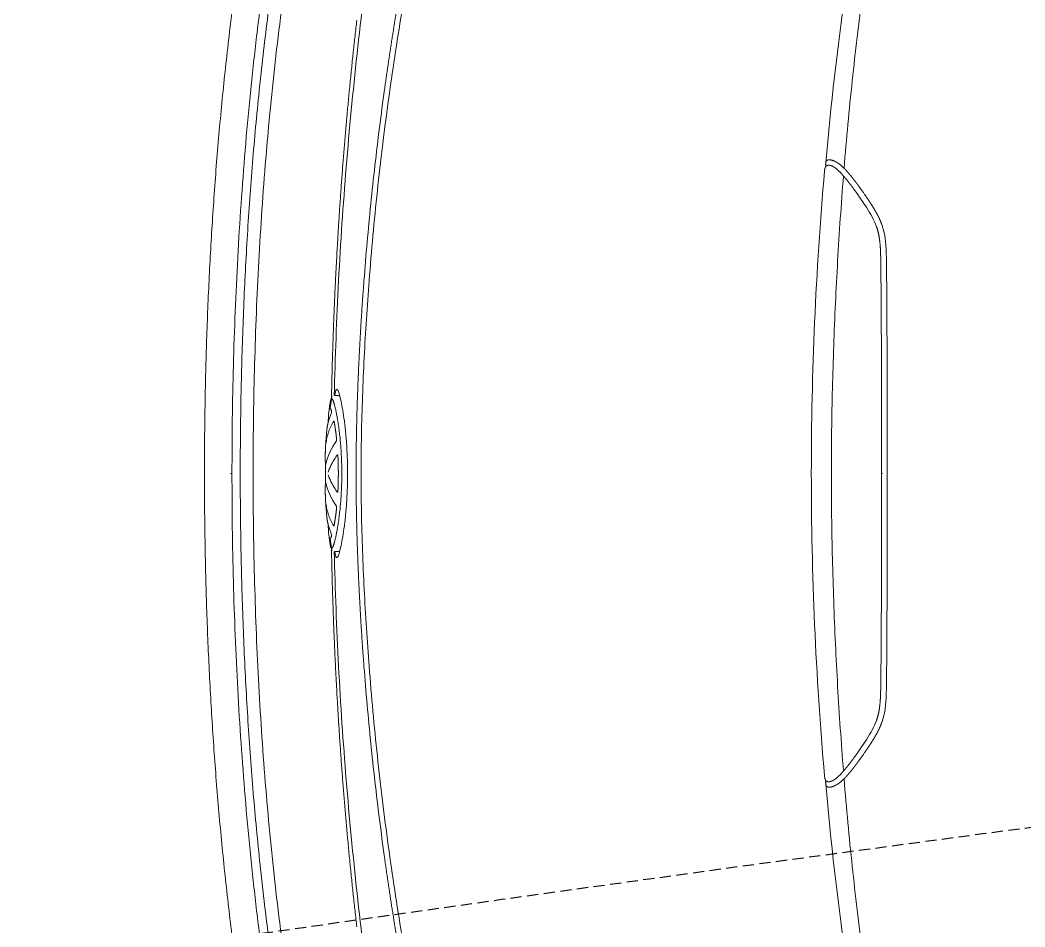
# Model space of a CAD drawing. Extents: x -1439 to 34962, y -872 to 8330.
# Drawn here: x 18621.6 to 18689.1, y 1552 to 1613 of the extents above; entities that cross this region are included whole.
import ezdxf

# ---------------------------------------------------------------- set-up
doc = ezdxf.new("R2010")
doc.units = 0
doc.linetypes.add('HIDDEN', pattern=[0.375, 0.25, -0.125])
doc.layers.get('0').update_dxf_attribs({"color": 9, "lineweight": 9})
doc.layers.add('04', color=9, linetype='Continuous', lineweight=9)
doc.layers.add('E-KABLO', color=7, linetype='Continuous', lineweight=30)

# ---------------------------------------------------------------- blocks, each defined once
blk = doc.blocks.new('p-araba-polo')
at = {"extrusion": (0, 0, -1)}
for p, q in [((3.79074, 0.25761), (3.79091, 0.25763)), ((3.80464, 0.1298), (3.80467, 0.1298)), ((3.80465, 0.12959), (3.80465, 0.12959)), ((3.825, 0.05418), (3.825, 0.05418)), ((3.82749, 0.05241), (3.82504, 0.0525)), ((3.83399, 0.01603), (3.83399, 0.01568)), ((3.83407, 0.01405), (3.8341, 0.01382)), ((3.83369, 0.00628), (3.83371, 0.0061)), ((3.89702, 0), (3.89778, 0)), ((3.45959, 0), (3.45965, 0))]:
    blk.add_line(p, q, dxfattribs=at)
for p, q in [((3.45959, 0), (3.45965, 0)), ((3.89702, 0), (3.89778, 0)), ((3.83369, -0.00628), (3.83371, -0.0061)), ((3.83399, -0.01603), (3.83399, -0.01568)), ((3.83407, -0.01405), (3.8341, -0.01382)), ((3.82749, -0.05241), (3.82504, -0.0525)), ((3.825, -0.05418), (3.825, -0.05418)), ((3.80464, -0.1298), (3.80467, -0.1298)), ((3.80465, -0.12959), (3.80465, -0.12959)), ((3.79074, -0.25761), (3.79091, -0.25762))]:
    blk.add_line(p, q)
for points, degree, knots in [([(3.89681, 0), (3.89677, 0.01209), (3.89668, 0.03627), (3.89592, 0.07253), (3.89472, 0.10879), (3.893, 0.14502), (3.89078, 0.18122), (3.88803, 0.21739), (3.88473, 0.25351), (3.88084, 0.28957), (3.87635, 0.32556), (3.87122, 0.36147), (3.86539, 0.39727), (3.85883, 0.43295), (3.85148, 0.46847), (3.84326, 0.5038), (3.83413, 0.5389), (3.82397, 0.57372), (3.8128, 0.60824), (3.80432, 0.63089), (3.80008, 0.64221)], 3, [0, 0, 0, 0, 0.055558, 0.111113, 0.166668, 0.222224, 0.277781, 0.333337, 0.388894, 0.44445, 0.500005, 0.55556, 0.611116, 0.666671, 0.722227, 0.777783, 0.833339, 0.888892, 0.944445, 1, 1, 1, 1]), ([(3.81742, 0.64441), (3.8199, 0.63799), (3.82486, 0.62513), (3.83179, 0.60561), (3.83837, 0.5859), (3.84459, 0.566), (3.85047, 0.54593), (3.85602, 0.52571), (3.86125, 0.50535), (3.86618, 0.48486), (3.87081, 0.46426), (3.87516, 0.44355), (3.87923, 0.42276), (3.88305, 0.40188), (3.88661, 0.38093), (3.88992, 0.35993), (3.893, 0.33887), (3.89585, 0.31777), (3.89848, 0.29664), (3.9009, 0.27548), (3.90311, 0.2543), (3.90512, 0.2331), (3.90693, 0.21189), (3.90856, 0.19068), (3.91, 0.16947), (3.91126, 0.14826), (3.91235, 0.12705), (3.91326, 0.10585), (3.914, 0.08466), (3.91457, 0.06349), (3.91498, 0.04232), (3.91523, 0.02116), (3.91526, 0.00705), (3.91528, 0)], 3, [0, 0, 0, 0, 0.031503, 0.063111, 0.094824, 0.126637, 0.158547, 0.190546, 0.222628, 0.254786, 0.287011, 0.319297, 0.351636, 0.384021, 0.416445, 0.448899, 0.481372, 0.513858, 0.546357, 0.578861, 0.611362, 0.643854, 0.676332, 0.708795, 0.741239, 0.773662, 0.806063, 0.838441, 0.870794, 0.903125, 0.935433, 0.967723, 1, 1, 1, 1]), ([(3.72994, 0.54604), (3.73264, 0.53633), (3.73805, 0.51692), (3.74565, 0.48765), (3.75287, 0.45828), (3.75968, 0.42881), (3.76609, 0.39923), (3.77208, 0.36956), (3.77765, 0.33981), (3.78281, 0.30999), (3.78754, 0.28008), (3.79185, 0.25011), (3.79573, 0.22007), (3.79916, 0.18997), (3.80219, 0.15981), (3.80383, 0.13967), (3.80465, 0.12959)], 3, [0, 0, 0, 0, 0.071461, 0.142913, 0.214376, 0.285822, 0.357282, 0.428734, 0.500167, 0.571583, 0.64299, 0.714393, 0.785796, 0.857198, 0.928599, 1, 1, 1, 1]), ([(3.77711, 0.5097), (3.78244, 0.4843), (3.7966, 0.40882), (3.81414, 0.28235), (3.82249, 0.1806), (3.82515, 0.12975)], 3, [0, 0, 0, 0, 0.20268, 0.601651, 1, 1, 1, 1]), ([(3.48556, 0.2052), (3.48473, 0.21503), (3.48306, 0.23466), (3.47914, 0.27381), (3.47334, 0.32271), (3.46687, 0.36659), (3.46194, 0.39586), (3.45932, 0.41061), (3.45657, 0.4254), (3.4546, 0.43525), (3.45361, 0.44019)], 3, [0, 0, 0, 0, 0.12452, 0.248713, 0.496885, 0.746467, 0.809383, 0.872586, 0.936113, 1, 1, 1, 1]), ([(3.88258, 0), (3.88254, 0.01154), (3.88246, 0.03461), (3.88176, 0.06921), (3.88065, 0.10381), (3.87907, 0.13838), (3.87703, 0.17293), (3.8745, 0.20745), (3.87145, 0.24192), (3.86787, 0.27635), (3.86371, 0.31071), (3.85904, 0.34413), (3.85392, 0.37661), (3.85005, 0.3976), (3.84812, 0.40809)], 3, [0, 0, 0, 0, 0.084393, 0.168775, 0.253159, 0.337558, 0.421942, 0.506321, 0.590718, 0.675107, 0.759486, 0.843869, 0.92194, 1, 1, 1, 1]), ([(3.85654, 0.40987), (3.85802, 0.40194), (3.86099, 0.38606), (3.86495, 0.36215), (3.8686, 0.3382), (3.87191, 0.3142), (3.87492, 0.29015), (3.87764, 0.26607), (3.88009, 0.24197), (3.88227, 0.21783), (3.8842, 0.19368), (3.88589, 0.16951), (3.88733, 0.14532), (3.88854, 0.12112), (3.88953, 0.09691), (3.89029, 0.07269), (3.89083, 0.04846), (3.89117, 0.02423), (3.89121, 0.00808), (3.89123, 0)], 3, [0, 0, 0, 0, 0.058823, 0.117646, 0.17647, 0.235293, 0.294117, 0.35294, 0.411764, 0.470587, 0.529411, 0.588234, 0.647058, 0.705882, 0.764705, 0.823529, 0.882353, 0.941176, 1, 1, 1, 1]), ([(3.79427, 0.25822), (3.79543, 0.24968), (3.79774, 0.23261), (3.80081, 0.20694), (3.80358, 0.18124), (3.80605, 0.15549), (3.80742, 0.1383), (3.80811, 0.1297)], 3, [0, 0, 0, 0, 0.200035, 0.400025, 0.600021, 0.8, 1, 1, 1, 1]), ([(3.49759, 0.20983), (3.49766, 0.20967), (3.49779, 0.20936), (3.49791, 0.20861), (3.4979, 0.20795), (3.49786, 0.20748)], 3, [0, 0, 0, 0, 0.249881, 0.499707, 1, 1, 1, 1]), ([(3.48804, 0.20746), (3.48762, 0.20711), (3.48676, 0.20639), (3.48596, 0.2056), (3.48556, 0.2052)], 3, [0, 0, 0, 0, 0.499798, 1, 1, 1, 1]), ([(3.49224, 0.20591), (3.49179, 0.2056), (3.49091, 0.20499), (3.48964, 0.20389), (3.48842, 0.20271), (3.48764, 0.20187), (3.48725, 0.20146)], 3, [0, 0, 0, 0, 0.251991, 0.502315, 0.75048, 1, 1, 1, 1]), ([(3.48725, 0.20146), (3.48683, 0.201), (3.4864, 0.20053), (3.48598, 0.20005), (3.48598, 0.20004)], 3, [0, 0, 0, 0, 0.98477, 1, 1, 1, 1]), ([(3.49406, 0), (3.49403, 0.00953), (3.49396, 0.02861), (3.49341, 0.05721), (3.49256, 0.08581), (3.49139, 0.1144), (3.48991, 0.14297), (3.48815, 0.17152), (3.4867, 0.19053), (3.48598, 0.20004)], 3, [0, 0, 0, 0, 0.142857, 0.285713, 0.428571, 0.57143, 0.714285, 0.857141, 1, 1, 1, 1]), ([(3.48598, 0.20004), (3.48598, 0.20003), (3.48598, 0.20002), (3.48598, 0.19998), (3.48598, 0.20001), (3.48598, 0.20003), (3.48598, 0.20004), (3.48598, 0.20004), (3.48598, 0.20004), (3.48598, 0.20004)], 3, [0, 0, 0, 0, 0.339646, 0.501479, 0.627426, 1, 1, 1, 1, 1, 1, 1]), ([(3.47115, 0.18677), (3.47153, 0.18733), (3.4723, 0.18844), (3.47386, 0.19066), (3.47505, 0.1923), (3.47584, 0.1934)], 3, [0, 0, 0, 0, 0.250034, 0.500022, 1, 1, 1, 1]), ([(3.47866, 0.19072), (3.47791, 0.18967), (3.4764, 0.18758), (3.47494, 0.18546), (3.47421, 0.1844)], 3, [0, 0, 0, 0, 0.499955, 1, 1, 1, 1]), ([(3.47421, 0.1844), (3.47289, 0.18244), (3.47025, 0.17855), (3.46653, 0.17254), (3.46472, 0.1682), (3.46382, 0.16604)], 3, [0, 0, 0, 0, 0.334985, 0.668743, 1, 1, 1, 1]), ([(3.45704, 0.13897), (3.45705, 0.14025), (3.45709, 0.14296), (3.45716, 0.14754), (3.45735, 0.15241), (3.45782, 0.15742), (3.4585, 0.16133), (3.45927, 0.16444), (3.45977, 0.16598), (3.46001, 0.16675)], 3, [0, 0, 0, 0, 0.137192, 0.28895, 0.489273, 0.658174, 0.826629, 0.913291, 1, 1, 1, 1]), ([(3.46085, 0.13888), (3.46074, 0.1273), (3.46054, 0.10415), (3.46045, 0.06942), (3.46038, 0.0347), (3.46038, 0.01156), (3.46038, 0)], 3, [0, 0, 0, 0, 0.250071, 0.500208, 0.75029, 1, 1, 1, 1]), ([(3.80465, 0.12959), (3.80528, 0.12098), (3.80655, 0.10374), (3.80802, 0.07785), (3.80914, 0.05193), (3.8099, 0.02598), (3.81, 0.00866), (3.81005, 0)], 3, [0, 0, 0, 0, 0.200002, 0.400004, 0.600006, 0.800004, 1, 1, 1, 1]), ([(3.81912, 0), (3.81913, 0.00159), (3.81914, 0.00477), (3.81926, 0.00951), (3.81945, 0.01418), (3.81971, 0.01874), (3.82003, 0.02317), (3.82041, 0.02742), (3.82083, 0.03148), (3.82147, 0.03676), (3.82237, 0.0428), (3.8235, 0.04876), (3.82459, 0.05312), (3.82559, 0.05592), (3.82613, 0.05627), (3.8264, 0.05645)], 3, [0, 0, 0, 0, 0.053459, 0.106949, 0.160444, 0.213932, 0.267411, 0.320881, 0.374346, 0.427801, 0.542282, 0.656752, 0.771187, 0.885587, 1, 1, 1, 1]), ([(3.8264, 0.05645), (3.82652, 0.05641), (3.82676, 0.05634), (3.82706, 0.05571), (3.82733, 0.05471), (3.82752, 0.05354), (3.82763, 0.0527), (3.82766, 0.0524)], 3, [0, 0, 0, 0, 0.222511, 0.444984, 0.66744, 0.889893, 1, 1, 1, 1]), ([(3.82865, 0.04841), (3.82865, 0.04841), (3.82865, 0.04841), (3.82865, 0.04841), (3.82865, 0.04841), (3.82865, 0.04841), (3.82865, 0.04841), (3.82865, 0.04841), (3.82865, 0.04841), (3.82865, 0.04841), (3.82865, 0.04841), (3.82865, 0.04841), (3.82865, 0.04841)], 6, [0, 0, 0, 0, 0, 0, 0, 1, 1, 1, 1, 1, 1, 1, 1, 1, 1, 1, 1, 1]), ([(3.82865, 0.04841), (3.82865, 0.04841), (3.82865, 0.04841), (3.82865, 0.04841), (3.82865, 0.04841), (3.82865, 0.04841), (3.82865, 0.04841), (3.82865, 0.04841), (3.82865, 0.04841), (3.82865, 0.04841), (3.82865, 0.04841), (3.82865, 0.04841), (3.82865, 0.04841)], 6, [0, 0, 0, 0, 0, 0, 0, 1, 1, 1, 1, 1, 1, 1, 1, 1, 1, 1, 1, 1]), ([(3.82865, 0.04841), (3.82865, 0.04841), (3.82865, 0.04841), (3.82865, 0.04841), (3.82865, 0.04841), (3.82865, 0.04841), (3.82865, 0.04841), (3.82865, 0.04841), (3.82865, 0.04841), (3.82865, 0.04841), (3.82865, 0.04841), (3.82865, 0.04841), (3.82865, 0.04841)], 6, [0, 0, 0, 0, 0, 0, 0, 1, 1, 1, 1, 1, 1, 1, 1, 1, 1, 1, 1, 1]), ([(3.82865, 0.04841), (3.82865, 0.04841), (3.82865, 0.04841), (3.82865, 0.04841), (3.82865, 0.04841), (3.82865, 0.04841), (3.82865, 0.04841), (3.82865, 0.04841), (3.82865, 0.04841), (3.82865, 0.04841), (3.82865, 0.04841), (3.82865, 0.04841), (3.82865, 0.04841)], 6, [0, 0, 0, 0, 0, 0, 0, 1, 1, 1, 1, 1, 1, 1, 1, 1, 1, 1, 1, 1]), ([(3.83076, 0.04783), (3.83073, 0.04804), (3.83064, 0.04868), (3.83046, 0.04953), (3.83019, 0.05019), (3.82998, 0.05027), (3.82987, 0.05031)], 3, [0, 0, 0, 0, 0.124986, 0.416626, 0.708282, 1, 1, 1, 1]), ([(3.82987, 0.05031), (3.82998, 0.05027), (3.83021, 0.05017), (3.83049, 0.04943), (3.83065, 0.04861), (3.83072, 0.04809), (3.83073, 0.04805)], 3, [0, 0, 0, 0, 0.324984, 0.649899, 0.974799, 1, 1, 1, 1]), ([(3.83068, 0.04838), (3.83068, 0.04838), (3.83068, 0.04838), (3.83068, 0.04838), (3.83068, 0.04838), (3.83068, 0.04838), (3.83068, 0.04838)], 3, [0, 0, 0, 0, 1, 1, 1, 1, 1, 1, 1]), ([(3.83068, 0.04838), (3.83068, 0.04838), (3.83068, 0.04838), (3.83068, 0.04838), (3.83068, 0.04838), (3.83068, 0.04838), (3.83068, 0.04838)], 3, [0, 0, 0, 0, 1, 1, 1, 1, 1, 1, 1]), ([(3.82993, 0.04216), (3.83004, 0.04245), (3.83027, 0.04303), (3.83059, 0.04352), (3.83078, 0.04358), (3.83087, 0.04362)], 3, [0, 0, 0, 0, 0.333368, 0.666619, 1, 1, 1, 1]), ([(3.83214, 0.03443), (3.83212, 0.03499), (3.83208, 0.03639), (3.83198, 0.03838), (3.83184, 0.04026), (3.83166, 0.04175), (3.83144, 0.04282), (3.83118, 0.04349), (3.83097, 0.04358), (3.83087, 0.04362)], 3, [0, 0, 0, 0, 0.095639, 0.246362, 0.397085, 0.547809, 0.698525, 0.849236, 1, 1, 1, 1]), ([(3.82822, 0.03517), (3.82807, 0.03433), (3.82776, 0.03264), (3.82732, 0.02975), (3.82689, 0.02662), (3.82663, 0.02434), (3.8265, 0.0232)], 3, [0, 0, 0, 0, 0.250018, 0.499981, 0.749953, 1, 1, 1, 1]), ([(3.8265, 0.0232), (3.82663, 0.02434), (3.82689, 0.02662), (3.82732, 0.02975), (3.82776, 0.03264), (3.82807, 0.03433), (3.82822, 0.03517)], 3, [0, 0, 0, 0, 0.250047, 0.500019, 0.749982, 1, 1, 1, 1]), ([(3.82843, 0.03528), (3.82838, 0.03533), (3.8283, 0.03542), (3.82825, 0.03525), (3.82822, 0.03517)], 3, [0, 0, 0, 0, 0.499975, 1, 1, 1, 1]), ([(3.82822, 0.03517), (3.82825, 0.03525), (3.8283, 0.03542), (3.82838, 0.03533), (3.82843, 0.03528)], 3, [0, 0, 0, 0, 0.500025, 1, 1, 1, 1]), ([(3.83296, 0.02424), (3.83263, 0.02547), (3.83196, 0.02794), (3.83045, 0.03162), (3.8291, 0.03406), (3.82843, 0.03528)], 3, [0, 0, 0, 0, 0.333484, 0.666792, 1, 1, 1, 1]), ([(3.82843, 0.03528), (3.8291, 0.03406), (3.83045, 0.03162), (3.83196, 0.02794), (3.83263, 0.02547), (3.83296, 0.02424)], 3, [0, 0, 0, 0, 0.333208, 0.666516, 1, 1, 1, 1]), ([(3.83192, 0.03522), (3.83168, 0.03607), (3.83118, 0.03776), (3.83049, 0.03945), (3.83015, 0.04029)], 3, [0, 0, 0, 0, 0.500043, 1, 1, 1, 1]), ([(3.8265, 0.0232), (3.82649, 0.02302), (3.82647, 0.02267), (3.82656, 0.02206), (3.82666, 0.02185), (3.82672, 0.02174)], 3, [0, 0, 0, 0, 0.33283, 0.66493, 1, 1, 1, 1]), ([(3.82672, 0.02174), (3.82666, 0.02185), (3.82656, 0.02206), (3.82647, 0.02267), (3.82649, 0.02302), (3.8265, 0.0232)], 3, [0, 0, 0, 0, 0.33507, 0.66717, 1, 1, 1, 1]), ([(3.834, 0.01578), (3.83396, 0.01719), (3.83387, 0.02001), (3.83326, 0.02283), (3.83296, 0.02424)], 3, [0, 0, 0, 0, 0.5, 1, 1, 1, 1]), ([(3.83296, 0.02424), (3.83326, 0.02283), (3.83387, 0.02001), (3.83396, 0.01719), (3.834, 0.01578)], 3, [0, 0, 0, 0, 0.5, 1, 1, 1, 1]), ([(3.83409, 0.01396), (3.83418, 0.01259), (3.83434, 0.00999), (3.83406, 0.00738), (3.83393, 0.00614)], 3, [0, 0, 0, 0, 0.525068, 1, 1, 1, 1]), ([(3.834, 0.01578), (3.834, 0.01568), (3.834, 0.01547), (3.83403, 0.01488), (3.83406, 0.01428), (3.83408, 0.01407), (3.83409, 0.01396)], 3, [0, 0, 0, 0, 0.244155, 0.495076, 0.749761, 1, 1, 1, 1]), ([(3.826, 0.01258), (3.82595, 0.01263), (3.82583, 0.01272), (3.82567, 0.01244), (3.82564, 0.01209), (3.82562, 0.01191)], 3, [0, 0, 0, 0, 0.339087, 0.670021, 1, 1, 1, 1]), ([(3.82562, 0.01191), (3.82564, 0.01209), (3.82567, 0.01244), (3.82583, 0.01272), (3.82595, 0.01263), (3.826, 0.01258)], 3, [0, 0, 0, 0, 0.329979, 0.660913, 1, 1, 1, 1]), ([(3.83219, 0.0009), (3.83182, 0.00189), (3.83108, 0.00385), (3.82963, 0.00678), (3.82798, 0.00969), (3.82666, 0.01162), (3.826, 0.01258)], 3, [0, 0, 0, 0, 0.249999, 0.5, 0.75, 1, 1, 1, 1]), ([(3.826, 0.01258), (3.82666, 0.01162), (3.82798, 0.00969), (3.82963, 0.00678), (3.83108, 0.00385), (3.83182, 0.00189), (3.83219, 0.0009)], 3, [0, 0, 0, 0, 0.25, 0.5, 0.750001, 1, 1, 1, 1]), ([(3.83367, 0.00843), (3.83367, 0.00842), (3.83367, 0.00842), (3.83367, 0.00842), (3.83367, 0.00842), (3.83367, 0.00843), (3.83367, 0.00843)], 3, [0, 0, 0, 0, 1, 1, 1, 1.000001, 1.000001, 1.000001, 1.000001]), ([(3.46085, -0.13888), (3.46074, -0.1273), (3.46054, -0.10415), (3.46045, -0.06942), (3.46038, -0.0347), (3.46038, -0.01156), (3.46038, 0)], 3, [0, 0, 0, 0, 0.250071, 0.500208, 0.75029, 1, 1, 1, 1]), ([(3.49406, 0), (3.49403, -0.00953), (3.49396, -0.02861), (3.49341, -0.05721), (3.49256, -0.08581), (3.49139, -0.1144), (3.48991, -0.14297), (3.48815, -0.17152), (3.4867, -0.19053), (3.48598, -0.20004)], 3, [0, 0, 0, 0, 0.142857, 0.285713, 0.428571, 0.57143, 0.714285, 0.857141, 1, 1, 1, 1]), ([(3.89681, 0), (3.89677, -0.01209), (3.89668, -0.03627), (3.89592, -0.07253), (3.89472, -0.10878), (3.893, -0.14501), (3.89078, -0.18122), (3.88803, -0.21739), (3.88473, -0.25351), (3.88084, -0.28957), (3.87635, -0.32556), (3.87122, -0.36147), (3.86539, -0.39727), (3.85883, -0.43294), (3.85148, -0.46846), (3.84326, -0.5038), (3.83413, -0.5389), (3.82397, -0.57372), (3.8128, -0.60824), (3.80432, -0.63088), (3.80008, -0.64221)], 3, [0, 0, 0, 0, 0.055558, 0.111113, 0.166668, 0.222224, 0.277781, 0.333337, 0.388894, 0.44445, 0.500005, 0.55556, 0.611116, 0.666671, 0.722227, 0.777783, 0.833339, 0.888892, 0.944445, 1, 1, 1, 1]), ([(3.80465, -0.12959), (3.80528, -0.12098), (3.80655, -0.10374), (3.80802, -0.07785), (3.80914, -0.05193), (3.8099, -0.02598), (3.81, -0.00866), (3.81005, 0)], 3, [0, 0, 0, 0, 0.200002, 0.400004, 0.600006, 0.800004, 1, 1, 1, 1]), ([(3.81742, -0.64441), (3.8199, -0.63799), (3.82486, -0.62513), (3.83179, -0.60561), (3.83837, -0.5859), (3.84459, -0.566), (3.85047, -0.54593), (3.85602, -0.52571), (3.86125, -0.50535), (3.86618, -0.48486), (3.87081, -0.46426), (3.87516, -0.44355), (3.87923, -0.42275), (3.88305, -0.40188), (3.88661, -0.38093), (3.88992, -0.35992), (3.893, -0.33887), (3.89585, -0.31777), (3.89848, -0.29664), (3.9009, -0.27548), (3.90311, -0.25429), (3.90512, -0.2331), (3.90693, -0.21189), (3.90856, -0.19068), (3.91, -0.16947), (3.91126, -0.14826), (3.91235, -0.12705), (3.91326, -0.10585), (3.914, -0.08466), (3.91457, -0.06348), (3.91498, -0.04231), (3.91523, -0.02115), (3.91526, -0.00705), (3.91528, 0)], 3, [0, 0, 0, 0, 0.031503, 0.063111, 0.094824, 0.126637, 0.158547, 0.190546, 0.222628, 0.254786, 0.287011, 0.319297, 0.351636, 0.384021, 0.416445, 0.448899, 0.481372, 0.513858, 0.546357, 0.578861, 0.611362, 0.643854, 0.676332, 0.708795, 0.741239, 0.773662, 0.806063, 0.838441, 0.870794, 0.903125, 0.935433, 0.967723, 1, 1, 1, 1]), ([(3.81912, 0), (3.81913, -0.00159), (3.81914, -0.00477), (3.81926, -0.00951), (3.81945, -0.01418), (3.81971, -0.01874), (3.82003, -0.02317), (3.82041, -0.02742), (3.82083, -0.03148), (3.82147, -0.03676), (3.82237, -0.0428), (3.8235, -0.04876), (3.82459, -0.05312), (3.82559, -0.05592), (3.82613, -0.05627), (3.8264, -0.05645)], 3, [0, 0, 0, 0, 0.053459, 0.106949, 0.160444, 0.213932, 0.267411, 0.320881, 0.374346, 0.427801, 0.542282, 0.656752, 0.771187, 0.885587, 1, 1, 1, 1]), ([(3.88258, 0), (3.88254, -0.01154), (3.88246, -0.03461), (3.88176, -0.06921), (3.88065, -0.1038), (3.87907, -0.13838), (3.87703, -0.17293), (3.8745, -0.20745), (3.87145, -0.24192), (3.86787, -0.27635), (3.86371, -0.31071), (3.85904, -0.34413), (3.85392, -0.37661), (3.85005, -0.3976), (3.84812, -0.40809)], 3, [0, 0, 0, 0, 0.084393, 0.168775, 0.253159, 0.337558, 0.421942, 0.506321, 0.590718, 0.675107, 0.759486, 0.843869, 0.92194, 1, 1, 1, 1]), ([(3.85654, -0.40987), (3.85802, -0.40193), (3.86099, -0.38606), (3.86495, -0.36215), (3.8686, -0.3382), (3.87191, -0.31419), (3.87492, -0.29015), (3.87764, -0.26607), (3.88009, -0.24196), (3.88227, -0.21783), (3.8842, -0.19368), (3.88589, -0.1695), (3.88733, -0.14532), (3.88854, -0.12112), (3.88953, -0.0969), (3.89029, -0.07268), (3.89083, -0.04846), (3.89117, -0.02423), (3.89121, -0.00808), (3.89123, 0)], 3, [0, 0, 0, 0, 0.058823, 0.117646, 0.17647, 0.235293, 0.294117, 0.35294, 0.411764, 0.470587, 0.529411, 0.588234, 0.647058, 0.705882, 0.764705, 0.823529, 0.882353, 0.941176, 1, 1, 1, 1]), ([(3.83219, -0.0009), (3.83182, -0.00188), (3.83108, -0.00385), (3.82963, -0.00677), (3.82798, -0.00969), (3.82666, -0.01162), (3.826, -0.01258)], 3, [0, 0, 0, 0, 0.249999, 0.5, 0.75, 1, 1, 1, 1]), ([(3.826, -0.01258), (3.82666, -0.01162), (3.82798, -0.00969), (3.82963, -0.00677), (3.83108, -0.00385), (3.83182, -0.00188), (3.83219, -0.0009)], 3, [0, 0, 0, 0, 0.25, 0.5, 0.750001, 1, 1, 1, 1]), ([(3.83409, -0.01396), (3.83418, -0.01259), (3.83434, -0.00999), (3.83406, -0.00738), (3.83393, -0.00614)], 3, [0, 0, 0, 0, 0.525068, 1, 1, 1, 1]), ([(3.826, -0.01258), (3.82595, -0.01263), (3.82583, -0.01272), (3.82567, -0.01243), (3.82564, -0.01209), (3.82562, -0.01191)], 3, [0, 0, 0, 0, 0.339087, 0.670021, 1, 1, 1, 1]), ([(3.82562, -0.01191), (3.82564, -0.01209), (3.82567, -0.01243), (3.82583, -0.01272), (3.82595, -0.01263), (3.826, -0.01258)], 3, [0, 0, 0, 0, 0.329979, 0.660913, 1, 1, 1, 1]), ([(3.83367, -0.00842), (3.83367, -0.00842), (3.83367, -0.00842), (3.83367, -0.00842), (3.83367, -0.00842), (3.83367, -0.00842), (3.83367, -0.00842)], 3, [0, 0, 0, 0, 1, 1, 1, 1.000001, 1.000001, 1.000001, 1.000001]), ([(3.834, -0.01578), (3.83396, -0.01719), (3.83387, -0.02001), (3.83326, -0.02283), (3.83296, -0.02424)], 3, [0, 0, 0, 0, 0.5, 1, 1, 1, 1]), ([(3.83296, -0.02424), (3.83326, -0.02283), (3.83387, -0.02001), (3.83396, -0.01719), (3.834, -0.01578)], 3, [0, 0, 0, 0, 0.5, 1, 1, 1, 1]), ([(3.834, -0.01578), (3.834, -0.01568), (3.834, -0.01547), (3.83403, -0.01488), (3.83406, -0.01428), (3.83408, -0.01406), (3.83409, -0.01396)], 3, [0, 0, 0, 0, 0.244155, 0.495076, 0.749761, 1, 1, 1, 1]), ([(3.8265, -0.0232), (3.82649, -0.02302), (3.82647, -0.02266), (3.82656, -0.02206), (3.82666, -0.02185), (3.82672, -0.02174)], 3, [0, 0, 0, 0, 0.33283, 0.66493, 1, 1, 1, 1]), ([(3.82672, -0.02174), (3.82666, -0.02185), (3.82656, -0.02206), (3.82647, -0.02266), (3.82649, -0.02302), (3.8265, -0.0232)], 3, [0, 0, 0, 0, 0.33507, 0.66717, 1, 1, 1, 1]), ([(3.82822, -0.03516), (3.82807, -0.03432), (3.82776, -0.03264), (3.82732, -0.02975), (3.82689, -0.02662), (3.82663, -0.02434), (3.8265, -0.0232)], 3, [0, 0, 0, 0, 0.250018, 0.499981, 0.749953, 1, 1, 1, 1]), ([(3.8265, -0.0232), (3.82663, -0.02434), (3.82689, -0.02662), (3.82732, -0.02975), (3.82776, -0.03264), (3.82807, -0.03432), (3.82822, -0.03516)], 3, [0, 0, 0, 0, 0.250047, 0.500019, 0.749982, 1, 1, 1, 1]), ([(3.83296, -0.02424), (3.83263, -0.02547), (3.83196, -0.02794), (3.83045, -0.03162), (3.8291, -0.03406), (3.82843, -0.03528)], 3, [0, 0, 0, 0, 0.333484, 0.666792, 1, 1, 1, 1]), ([(3.82843, -0.03528), (3.8291, -0.03406), (3.83045, -0.03162), (3.83196, -0.02794), (3.83263, -0.02547), (3.83296, -0.02424)], 3, [0, 0, 0, 0, 0.333208, 0.666516, 1, 1, 1, 1]), ([(3.82843, -0.03528), (3.82838, -0.03533), (3.8283, -0.03542), (3.82825, -0.03525), (3.82822, -0.03516)], 3, [0, 0, 0, 0, 0.499975, 1, 1, 1, 1]), ([(3.82822, -0.03516), (3.82825, -0.03525), (3.8283, -0.03542), (3.82838, -0.03533), (3.82843, -0.03528)], 3, [0, 0, 0, 0, 0.500025, 1, 1, 1, 1]), ([(3.83192, -0.03522), (3.83168, -0.03607), (3.83118, -0.03776), (3.83049, -0.03945), (3.83015, -0.04029)], 3, [0, 0, 0, 0, 0.500043, 1, 1, 1, 1]), ([(3.83214, -0.03443), (3.83212, -0.03499), (3.83208, -0.03639), (3.83198, -0.03838), (3.83184, -0.04026), (3.83166, -0.04175), (3.83144, -0.04282), (3.83118, -0.04349), (3.83097, -0.04357), (3.83087, -0.04362)], 3, [0, 0, 0, 0, 0.095639, 0.246362, 0.397085, 0.547809, 0.698525, 0.849236, 1, 1, 1, 1]), ([(3.82993, -0.04216), (3.83004, -0.04245), (3.83027, -0.04303), (3.83059, -0.04352), (3.83078, -0.04358), (3.83087, -0.04362)], 3, [0, 0, 0, 0, 0.333368, 0.666619, 1, 1, 1, 1]), ([(3.8264, -0.05645), (3.82652, -0.05641), (3.82676, -0.05633), (3.82706, -0.05571), (3.82733, -0.05471), (3.82752, -0.05354), (3.82763, -0.05269), (3.82766, -0.0524)], 3, [0, 0, 0, 0, 0.222511, 0.444984, 0.66744, 0.889893, 1, 1, 1, 1]), ([(3.82865, -0.04841), (3.82865, -0.04841), (3.82865, -0.04841), (3.82865, -0.04841), (3.82865, -0.04841), (3.82865, -0.04841), (3.82865, -0.04841), (3.82865, -0.04841), (3.82865, -0.04841), (3.82865, -0.04841), (3.82865, -0.04841), (3.82865, -0.04841), (3.82865, -0.04841)], 6, [0, 0, 0, 0, 0, 0, 0, 1, 1, 1, 1, 1, 1, 1, 1, 1, 1, 1, 1, 1]), ([(3.82865, -0.04841), (3.82865, -0.04841), (3.82865, -0.04841), (3.82865, -0.04841), (3.82865, -0.04841), (3.82865, -0.04841), (3.82865, -0.04841), (3.82865, -0.04841), (3.82865, -0.04841), (3.82865, -0.04841), (3.82865, -0.04841), (3.82865, -0.04841), (3.82865, -0.04841)], 6, [0, 0, 0, 0, 0, 0, 0, 1, 1, 1, 1, 1, 1, 1, 1, 1, 1, 1, 1, 1]), ([(3.82865, -0.04841), (3.82865, -0.04841), (3.82865, -0.04841), (3.82865, -0.04841), (3.82865, -0.04841), (3.82865, -0.04841), (3.82865, -0.04841), (3.82865, -0.04841), (3.82865, -0.04841), (3.82865, -0.04841), (3.82865, -0.04841), (3.82865, -0.04841), (3.82865, -0.04841)], 6, [0, 0, 0, 0, 0, 0, 0, 1, 1, 1, 1, 1, 1, 1, 1, 1, 1, 1, 1, 1]), ([(3.82865, -0.04841), (3.82865, -0.04841), (3.82865, -0.04841), (3.82865, -0.04841), (3.82865, -0.04841), (3.82865, -0.04841), (3.82865, -0.04841), (3.82865, -0.04841), (3.82865, -0.04841), (3.82865, -0.04841), (3.82865, -0.04841), (3.82865, -0.04841), (3.82865, -0.04841)], 6, [0, 0, 0, 0, 0, 0, 0, 1, 1, 1, 1, 1, 1, 1, 1, 1, 1, 1, 1, 1]), ([(3.83076, -0.04783), (3.83073, -0.04803), (3.83064, -0.04868), (3.83046, -0.04953), (3.83019, -0.05019), (3.82998, -0.05027), (3.82987, -0.05031)], 3, [0, 0, 0, 0, 0.124986, 0.416626, 0.708282, 1, 1, 1, 1]), ([(3.82987, -0.05031), (3.82998, -0.05026), (3.83021, -0.05017), (3.83049, -0.04943), (3.83065, -0.04861), (3.83072, -0.04809), (3.83073, -0.04805)], 3, [0, 0, 0, 0, 0.324984, 0.649899, 0.974799, 1, 1, 1, 1]), ([(3.83068, -0.04838), (3.83068, -0.04838), (3.83068, -0.04838), (3.83068, -0.04838), (3.83068, -0.04838), (3.83068, -0.04838), (3.83068, -0.04838)], 3, [0, 0, 0, 0, 1, 1, 1, 1, 1, 1, 1]), ([(3.83068, -0.04838), (3.83068, -0.04838), (3.83068, -0.04838), (3.83068, -0.04838), (3.83068, -0.04838), (3.83068, -0.04838), (3.83068, -0.04838)], 3, [0, 0, 0, 0, 1, 1, 1, 1, 1, 1, 1]), ([(3.72994, -0.54604), (3.73264, -0.53633), (3.73805, -0.51692), (3.74565, -0.48765), (3.75287, -0.45828), (3.75968, -0.4288), (3.76609, -0.39923), (3.77208, -0.36956), (3.77765, -0.33981), (3.78281, -0.30998), (3.78754, -0.28008), (3.79185, -0.25011), (3.79573, -0.22007), (3.79916, -0.18997), (3.80219, -0.15981), (3.80383, -0.13967), (3.80465, -0.12959)], 3, [0, 0, 0, 0, 0.071461, 0.142913, 0.214376, 0.285822, 0.357282, 0.428734, 0.500167, 0.571583, 0.64299, 0.714393, 0.785796, 0.857198, 0.928599, 1, 1, 1, 1]), ([(3.77711, -0.50969), (3.78244, -0.4843), (3.7966, -0.40882), (3.81414, -0.28235), (3.82249, -0.1806), (3.82515, -0.12975)], 3, [0, 0, 0, 0, 0.20268, 0.601651, 1, 1, 1, 1]), ([(3.79427, -0.25822), (3.79543, -0.24968), (3.79774, -0.23261), (3.80081, -0.20694), (3.80358, -0.18124), (3.80605, -0.15549), (3.80742, -0.1383), (3.80811, -0.1297)], 3, [0, 0, 0, 0, 0.200035, 0.400025, 0.600021, 0.8, 1, 1, 1, 1]), ([(3.45704, -0.13897), (3.45705, -0.14025), (3.45709, -0.14296), (3.45716, -0.14754), (3.45735, -0.15241), (3.45782, -0.15742), (3.4585, -0.16133), (3.45927, -0.16444), (3.45977, -0.16598), (3.46001, -0.16675)], 3, [0, 0, 0, 0, 0.137192, 0.28895, 0.489273, 0.658174, 0.826629, 0.913291, 1, 1, 1, 1]), ([(3.47421, -0.18439), (3.47289, -0.18244), (3.47025, -0.17855), (3.46653, -0.17254), (3.46472, -0.1682), (3.46382, -0.16603)], 3, [0, 0, 0, 0, 0.334985, 0.668743, 1, 1, 1, 1]), ([(3.47115, -0.18677), (3.47153, -0.18732), (3.4723, -0.18844), (3.47386, -0.19066), (3.47505, -0.1923), (3.47584, -0.19339)], 3, [0, 0, 0, 0, 0.250034, 0.500022, 1, 1, 1, 1]), ([(3.47866, -0.19072), (3.47791, -0.18967), (3.4764, -0.18758), (3.47494, -0.18546), (3.47421, -0.18439)], 3, [0, 0, 0, 0, 0.499955, 1, 1, 1, 1]), ([(3.48598, -0.20004), (3.48598, -0.20003), (3.48598, -0.20001), (3.48598, -0.19998), (3.48598, -0.20001), (3.48598, -0.20003), (3.48598, -0.20004), (3.48598, -0.20004), (3.48598, -0.20004), (3.48598, -0.20004)], 3, [0, 0, 0, 0, 0.339646, 0.501479, 0.627426, 1, 1, 1, 1, 1, 1, 1]), ([(3.48725, -0.20146), (3.48683, -0.20099), (3.4864, -0.20053), (3.48598, -0.20005), (3.48598, -0.20004)], 3, [0, 0, 0, 0, 0.98477, 1, 1, 1, 1]), ([(3.49224, -0.2059), (3.49179, -0.2056), (3.49091, -0.20499), (3.48964, -0.20389), (3.48842, -0.20271), (3.48764, -0.20187), (3.48725, -0.20146)], 3, [0, 0, 0, 0, 0.251991, 0.502315, 0.75048, 1, 1, 1, 1]), ([(3.48556, -0.2052), (3.48473, -0.21503), (3.48306, -0.23466), (3.47914, -0.27381), (3.47334, -0.32271), (3.46687, -0.36658), (3.46194, -0.39586), (3.45932, -0.4106), (3.45657, -0.4254), (3.4546, -0.43525), (3.45361, -0.44019)], 3, [0, 0, 0, 0, 0.12452, 0.248713, 0.496885, 0.746467, 0.809383, 0.872586, 0.936113, 1, 1, 1, 1]), ([(3.48804, -0.20746), (3.48762, -0.2071), (3.48676, -0.20639), (3.48596, -0.2056), (3.48556, -0.2052)], 3, [0, 0, 0, 0, 0.499798, 1, 1, 1, 1]), ([(3.49759, -0.20982), (3.49766, -0.20967), (3.49779, -0.20935), (3.49791, -0.20861), (3.4979, -0.20795), (3.49786, -0.20748)], 3, [0, 0, 0, 0, 0.249881, 0.499707, 1, 1, 1, 1])]:
    blk.add_open_spline(points, degree=degree, knots=knots)
for points, degree in [([(3.46378, 0.43934), (3.48058, 0.36359), (3.49096, 0.28622), (3.49788, 0.20867)], 3), ([(3.79427, 0.25822), (3.79026, 0.28709), (3.78575, 0.31588), (3.78076, 0.34459), (3.77527, 0.37319), (3.76931, 0.40168)], 5), ([(3.82994, 0.05098), (3.82912, 0.09338), (3.82748, 0.13577), (3.82504, 0.17812), (3.8218, 0.22042), (3.81777, 0.26264), (3.81293, 0.30478)], 6), ([(3.4938, 0.21061), (3.49272, 0.21033), (3.49164, 0.20987), (3.49062, 0.20932), (3.4897, 0.20873), (3.48884, 0.20811), (3.48804, 0.20746)], 6), ([(3.49629, 0.21078), (3.49596, 0.21085), (3.49558, 0.21088), (3.49516, 0.21087), (3.49471, 0.21082), (3.49426, 0.21073), (3.4938, 0.21061)], 6), ([(3.49759, 0.20983), (3.49747, 0.21005), (3.49733, 0.21026), (3.49714, 0.21044), (3.49691, 0.21059), (3.49662, 0.2107), (3.49629, 0.21078)], 6), ([(3.49788, 0.2087), (3.49786, 0.20894), (3.49782, 0.20918), (3.49777, 0.20941), (3.49769, 0.20962), (3.49759, 0.20983)], 5), ([(3.484, 0.20356), (3.48311, 0.20258), (3.48224, 0.20159), (3.4814, 0.20058), (3.48058, 0.19957), (3.47977, 0.19855)], 5), ([(3.48517, 0.2048), (3.48493, 0.20455), (3.4847, 0.20431), (3.48447, 0.20406), (3.48423, 0.20381), (3.484, 0.20356)], 5), ([(3.48556, 0.2052), (3.48543, 0.20507), (3.4853, 0.20493), (3.48517, 0.2048)], 3), ([(3.48725, 0.20146), (3.48804, 0.20231), (3.48881, 0.20312), (3.48961, 0.2039), (3.49046, 0.20465), (3.49134, 0.20533), (3.49224, 0.20591)], 6), ([(3.49224, 0.20591), (3.49314, 0.20648), (3.49405, 0.20694), (3.49495, 0.20724), (3.49581, 0.20735), (3.49655, 0.20721), (3.49713, 0.20686)], 6), ([(3.49713, 0.20686), (3.49776, 0.20649), (3.49819, 0.20594), (3.49847, 0.20526), (3.49863, 0.20447), (3.49872, 0.20358), (3.49876, 0.20263)], 6), ([(3.49786, 0.20747), (3.49788, 0.20773), (3.4979, 0.20799), (3.4979, 0.20823), (3.4979, 0.20847), (3.49788, 0.2087)], 5), ([(3.49788, 0.20874), (3.49794, 0.20803), (3.49794, 0.20729), (3.4979, 0.20651)], 3), ([(3.49871, 0.20339), (3.50458, 0.13577), (3.50754, 0.06789), (3.50755, 0)], 3), ([(3.47778, 0.19599), (3.47738, 0.19547), (3.47699, 0.19495), (3.47661, 0.19444), (3.47622, 0.19392), (3.47584, 0.1934)], 5), ([(3.47977, 0.19855), (3.47936, 0.19804), (3.47896, 0.19753), (3.47856, 0.19702), (3.47817, 0.1965), (3.47778, 0.19599)], 5), ([(3.47866, 0.19072), (3.48006, 0.19264), (3.48149, 0.19455), (3.48294, 0.19642), (3.48443, 0.19826), (3.48598, 0.20004)], 5), ([(3.48598, 0.20004), (3.48623, 0.20033), (3.48648, 0.20061), (3.48674, 0.2009), (3.48699, 0.20117), (3.48725, 0.20146)], 5), ([(3.47584, 0.1934), (3.47536, 0.19274), (3.47488, 0.19208), (3.47441, 0.19142), (3.47394, 0.19076), (3.47347, 0.1901)], 5), ([(3.47421, 0.1844), (3.47508, 0.18567), (3.47596, 0.18695), (3.47686, 0.18821), (3.47775, 0.18947), (3.47866, 0.19072)], 5), ([(3.47115, 0.18677), (3.47009, 0.18523), (3.46905, 0.18368), (3.46802, 0.18212), (3.467, 0.18055), (3.46599, 0.17894), (3.46502, 0.1773)], 6), ([(3.46502, 0.1773), (3.46454, 0.17648), (3.46406, 0.17565), (3.46359, 0.17481), (3.46314, 0.17395), (3.4627, 0.17309), (3.46227, 0.17221)], 6), ([(3.46227, 0.17221), (3.46185, 0.17133), (3.46144, 0.17044), (3.46105, 0.16953), (3.46068, 0.16862), (3.46034, 0.16769), (3.46001, 0.16675)], 6), ([(3.46085, 0.13888), (3.4609, 0.14349), (3.46097, 0.1481), (3.46105, 0.1527), (3.46137, 0.15728), (3.46228, 0.16178), (3.46382, 0.16604)], 6), ([(3.45704, 0.13897), (3.45675, 0.11579), (3.45669, 0.09264), (3.45663, 0.06948), (3.45657, 0.04631), (3.45657, 0.02316), (3.45656, 0)], 6), ([(3.81341, 0), (3.81341, 0.026), (3.81276, 0.052), (3.81163, 0.07793), (3.81008, 0.10384), (3.80811, 0.1297)], 5), ([(3.82514, 0.12975), (3.8265, 0.10396), (3.82747, 0.07815), (3.82804, 0.05233)], 3), ([(3.82302, 0), (3.82302, 0.01318), (3.8238, 0.02632), (3.82566, 0.03786), (3.82749, 0.04619), (3.8289, 0.05031), (3.82987, 0.05031)], 6), ([(3.82987, 0.05031), (3.8289, 0.05031), (3.82749, 0.04619), (3.82566, 0.03786), (3.8238, 0.02632), (3.82302, 0.01318), (3.82302, 0)], 6), ([(3.82426, 0.05166), (3.82441, 0.05194), (3.82455, 0.05216), (3.82468, 0.05233), (3.82481, 0.05244), (3.82493, 0.0525), (3.82504, 0.0525)], 6), ([(3.82514, 0.05248), (3.82513, 0.05249), (3.82511, 0.05249), (3.82509, 0.05249), (3.82508, 0.0525), (3.82506, 0.0525), (3.82504, 0.0525)], 6), ([(3.82504, 0.0525), (3.82505, 0.0525), (3.82505, 0.0525), (3.82506, 0.0525), (3.82506, 0.0525), (3.82507, 0.0525), (3.82507, 0.0525)], 6), ([(3.82759, 0.0524), (3.82757, 0.0524), (3.82756, 0.05241), (3.82754, 0.05241), (3.82752, 0.05241), (3.82751, 0.05241), (3.82749, 0.05241)], 6), ([(3.82749, 0.05241), (3.82751, 0.05241), (3.82753, 0.05241), (3.82755, 0.05241), (3.82756, 0.0524), (3.82758, 0.0524), (3.8276, 0.05239)], 6), ([(3.82749, 0.05241), (3.82751, 0.0524), (3.82754, 0.0524), (3.82756, 0.05239)], 3), ([(3.82756, 0.05239), (3.82754, 0.0524), (3.82751, 0.0524), (3.82749, 0.05241)], 3), ([(3.82924, 0.05163), (3.83003, 0.05111), (3.8302, 0.05056), (3.83031, 0.04996)], 3), ([(3.82987, 0.05031), (3.83007, 0.05031), (3.83026, 0.05013), (3.83042, 0.04975), (3.83057, 0.04919), (3.83069, 0.04844), (3.8308, 0.04752)], 6), ([(3.8308, 0.04752), (3.83069, 0.04844), (3.83057, 0.04919), (3.83042, 0.04975), (3.83026, 0.05013), (3.83007, 0.05031), (3.82987, 0.05031)], 6), ([(3.83087, 0.04362), (3.83072, 0.04473), (3.83055, 0.04585), (3.83039, 0.04697), (3.83022, 0.04808), (3.83005, 0.0492), (3.82987, 0.05031)], 6), ([(3.82987, 0.05031), (3.83005, 0.0492), (3.83022, 0.04808), (3.83039, 0.04697), (3.83055, 0.04585), (3.83072, 0.04473), (3.83087, 0.04362)], 6), ([(3.83033, 0.04983), (3.83033, 0.04982), (3.83033, 0.04982), (3.83033, 0.04981)], 3), ([(3.83033, 0.04983), (3.83033, 0.04982), (3.83033, 0.04982), (3.83033, 0.04981)], 3), ([(3.83069, 0.04831), (3.83106, 0.04597), (3.8314, 0.04361), (3.83172, 0.04126)], 3), ([(3.82991, 0.04193), (3.82984, 0.04182), (3.82998, 0.04072), (3.83011, 0.04043)], 3), ([(3.82991, 0.04193), (3.82984, 0.04182), (3.82998, 0.04072), (3.83011, 0.04043)], 3), ([(3.82993, 0.04216), (3.83008, 0.04257), (3.83023, 0.04292), (3.83037, 0.0432), (3.8305, 0.04341), (3.83063, 0.04355), (3.83075, 0.04362), (3.83087, 0.04362)], 7), ([(3.82822, 0.03517), (3.82796, 0.03378), (3.8277, 0.03227), (3.82744, 0.03065), (3.82719, 0.02892), (3.82694, 0.0271), (3.82671, 0.02519), (3.8265, 0.0232)], 7), ([(3.82822, 0.03517), (3.82824, 0.03526), (3.82826, 0.03532), (3.82829, 0.03537), (3.82832, 0.03539), (3.82835, 0.03538), (3.82839, 0.03534), (3.82843, 0.03528)], 7), ([(3.82843, 0.03528), (3.82839, 0.03534), (3.82835, 0.03538), (3.82832, 0.03539), (3.82829, 0.03537), (3.82826, 0.03532), (3.82824, 0.03526), (3.82822, 0.03517)], 7), ([(3.83179, 0.03549), (3.83183, 0.03546), (3.83185, 0.03542), (3.83188, 0.03539), (3.8319, 0.03535), (3.83191, 0.03531), (3.83192, 0.03526), (3.83192, 0.03522)], 7), ([(3.83316, 0.02833), (3.83309, 0.02931), (3.83298, 0.03029), (3.83283, 0.03128), (3.83265, 0.03227), (3.83244, 0.03325), (3.83219, 0.03423), (3.83192, 0.03522)], 7), ([(3.83192, 0.03522), (3.83219, 0.03423), (3.83244, 0.03325), (3.83265, 0.03226), (3.83283, 0.03128), (3.83298, 0.03029), (3.83309, 0.02931), (3.83316, 0.02832)], 7), ([(3.83312, 0.0288), (3.83346, 0.02511), (3.83374, 0.02142), (3.83394, 0.01772)], 3), ([(3.83312, 0.0288), (3.83346, 0.02511), (3.83374, 0.02142), (3.83394, 0.01772)], 3), ([(3.82665, 0.02199), (3.83019, 0.01682), (3.8326, 0.01154), (3.83369, 0.00628)], 3), ([(3.82665, 0.02199), (3.83019, 0.01682), (3.8326, 0.01154), (3.83369, 0.00628)], 3), ([(3.82562, 0.01191), (3.82553, 0.01025), (3.82546, 0.00858), (3.82541, 0.00688), (3.82537, 0.00517), (3.82534, 0.00345), (3.82533, 0.00172), (3.82533, 0)], 7), ([(3.826, 0.01258), (3.82593, 0.01268), (3.82585, 0.01271), (3.82578, 0.01266), (3.82571, 0.01254), (3.82566, 0.01237), (3.82563, 0.01215), (3.82562, 0.01191)], 7), ([(3.82562, 0.01191), (3.82563, 0.01215), (3.82566, 0.01237), (3.82571, 0.01254), (3.82578, 0.01266), (3.82585, 0.01271), (3.82593, 0.01268), (3.826, 0.01258)], 7), ([(3.45704, -0.13897), (3.45675, -0.11579), (3.45669, -0.09264), (3.45663, -0.06948), (3.45657, -0.04631), (3.45657, -0.02316), (3.45656, 0)], 6), ([(3.49871, -0.20339), (3.50458, -0.13577), (3.50754, -0.06788), (3.50755, 0)], 3), ([(3.81341, 0), (3.81341, -0.026), (3.81276, -0.052), (3.81163, -0.07793), (3.81008, -0.10384), (3.80811, -0.1297)], 5), ([(3.82302, 0), (3.82302, -0.01318), (3.8238, -0.02631), (3.82566, -0.03785), (3.82749, -0.04618), (3.8289, -0.05031), (3.82987, -0.05031)], 6), ([(3.82987, -0.05031), (3.8289, -0.05031), (3.82749, -0.04618), (3.82566, -0.03785), (3.8238, -0.02631), (3.82302, -0.01318), (3.82302, 0)], 6), ([(3.82562, -0.01191), (3.82553, -0.01025), (3.82546, -0.00857), (3.82541, -0.00688), (3.82537, -0.00517), (3.82534, -0.00345), (3.82533, -0.00172), (3.82533, 0)], 7), ([(3.83393, 0.00614), (3.83392, 0.00611), (3.83391, 0.00609), (3.83389, 0.00608), (3.83385, 0.00607), (3.83381, 0.00607), (3.83377, 0.00608), (3.83371, 0.00608)], 7), ([(3.83372, 0.00608), (3.83377, 0.00608), (3.83381, 0.00607), (3.83385, 0.00607), (3.83389, 0.00608), (3.83391, 0.00609), (3.83392, 0.00611), (3.83393, 0.00614)], 7), ([(3.83372, 0.00608), (3.83377, 0.00608), (3.83381, 0.00607), (3.83385, 0.00607), (3.83389, 0.00608), (3.83391, 0.00609), (3.83392, 0.00611), (3.83393, 0.00614)], 7), ([(3.83393, 0.00614), (3.83394, 0.00526), (3.83396, 0.00439), (3.83397, 0.00351), (3.83398, 0.00264), (3.83398, 0.00176), (3.834, 0.00088), (3.834, 0)], 7), ([(3.834, 0), (3.834, 0.00088), (3.83398, 0.00176), (3.83398, 0.00264), (3.83397, 0.00351), (3.83396, 0.00439), (3.83394, 0.00526), (3.83393, 0.00614)], 7), ([(3.83393, -0.00614), (3.83394, -0.00526), (3.83396, -0.00439), (3.83397, -0.00351), (3.83398, -0.00263), (3.83398, -0.00176), (3.834, -0.00088), (3.834, 0)], 7), ([(3.834, 0), (3.834, -0.00088), (3.83398, -0.00176), (3.83398, -0.00263), (3.83397, -0.00351), (3.83396, -0.00439), (3.83394, -0.00526), (3.83393, -0.00614)], 7), ([(3.89681, 0), (3.8969, 0), (3.89698, 0), (3.89707, 0), (3.89708, 0), (3.89698, 0), (3.89681, 0)], 6), ([(3.89681, 0), (3.8969, 0), (3.89698, 0), (3.89707, 0), (3.89708, 0), (3.89698, 0), (3.89681, 0)], 6), ([(3.91528, 0), (3.9153, 0), (3.91533, 0), (3.91535, 0), (3.91537, 0)], 4), ([(3.91528, 0), (3.91536, 0), (3.9154, 0), (3.91541, 0), (3.9154, 0), (3.91539, 0), (3.91537, 0)], 6), ([(3.91528, 0), (3.9153, 0), (3.91533, 0), (3.91535, 0), (3.91537, 0)], 4), ([(3.91528, 0), (3.91536, 0), (3.9154, 0), (3.91541, 0), (3.9154, 0), (3.91539, 0), (3.91537, 0)], 6), ([(3.82665, -0.02199), (3.83019, -0.01682), (3.8326, -0.01154), (3.83369, -0.00628)], 3), ([(3.82665, -0.02199), (3.83019, -0.01682), (3.8326, -0.01154), (3.83369, -0.00628)], 3), ([(3.83393, -0.00614), (3.83392, -0.00611), (3.83391, -0.00609), (3.83389, -0.00607), (3.83385, -0.00607), (3.83381, -0.00607), (3.83377, -0.00607), (3.83371, -0.00608)], 7), ([(3.83372, -0.00608), (3.83377, -0.00607), (3.83381, -0.00607), (3.83385, -0.00607), (3.83389, -0.00608), (3.83391, -0.00609), (3.83392, -0.00611), (3.83393, -0.00614)], 7), ([(3.83372, -0.00608), (3.83377, -0.00607), (3.83381, -0.00607), (3.83385, -0.00607), (3.83389, -0.00608), (3.83391, -0.00609), (3.83392, -0.00611), (3.83393, -0.00614)], 7), ([(3.826, -0.01258), (3.82593, -0.01268), (3.82585, -0.01271), (3.82578, -0.01266), (3.82571, -0.01254), (3.82566, -0.01237), (3.82563, -0.01215), (3.82562, -0.01191)], 7), ([(3.82562, -0.01191), (3.82563, -0.01215), (3.82566, -0.01237), (3.82571, -0.01254), (3.82578, -0.01266), (3.82585, -0.01271), (3.82593, -0.01268), (3.826, -0.01258)], 7), ([(3.83312, -0.0288), (3.83346, -0.02511), (3.83374, -0.02142), (3.83394, -0.01772)], 3), ([(3.83312, -0.0288), (3.83346, -0.02511), (3.83374, -0.02142), (3.83394, -0.01772)], 3), ([(3.82822, -0.03516), (3.82796, -0.03377), (3.8277, -0.03227), (3.82744, -0.03065), (3.82719, -0.02892), (3.82694, -0.0271), (3.82671, -0.02519), (3.8265, -0.0232)], 7), ([(3.83316, -0.02832), (3.83309, -0.02931), (3.83298, -0.03029), (3.83283, -0.03128), (3.83265, -0.03226), (3.83244, -0.03325), (3.83219, -0.03423), (3.83192, -0.03522)], 7), ([(3.83192, -0.03522), (3.83219, -0.03423), (3.83244, -0.03325), (3.83265, -0.03226), (3.83283, -0.03128), (3.83298, -0.03029), (3.83309, -0.02931), (3.83316, -0.02832)], 7), ([(3.82822, -0.03516), (3.82824, -0.03525), (3.82826, -0.03532), (3.82829, -0.03537), (3.82832, -0.03538), (3.82835, -0.03537), (3.82839, -0.03534), (3.82843, -0.03528)], 7), ([(3.82843, -0.03528), (3.82839, -0.03534), (3.82835, -0.03537), (3.82832, -0.03538), (3.82829, -0.03537), (3.82826, -0.03532), (3.82824, -0.03525), (3.82822, -0.03516)], 7), ([(3.82991, -0.04193), (3.82984, -0.04182), (3.82998, -0.04072), (3.83011, -0.04043)], 3), ([(3.82991, -0.04193), (3.82984, -0.04182), (3.82998, -0.04072), (3.83011, -0.04043)], 3), ([(3.83179, -0.03549), (3.83183, -0.03546), (3.83185, -0.03542), (3.83188, -0.03539), (3.8319, -0.03535), (3.83191, -0.0353), (3.83192, -0.03526), (3.83192, -0.03522)], 7), ([(3.83087, -0.04362), (3.83072, -0.04473), (3.83055, -0.04585), (3.83039, -0.04697), (3.83022, -0.04808), (3.83005, -0.0492), (3.82987, -0.05031)], 6), ([(3.82987, -0.05031), (3.83005, -0.0492), (3.83022, -0.04808), (3.83039, -0.04697), (3.83055, -0.04585), (3.83072, -0.04473), (3.83087, -0.04362)], 6), ([(3.82993, -0.04216), (3.83008, -0.04257), (3.83023, -0.04292), (3.83037, -0.0432), (3.8305, -0.04341), (3.83063, -0.04355), (3.83075, -0.04362), (3.83087, -0.04362)], 7), ([(3.83069, -0.04831), (3.83106, -0.04597), (3.8314, -0.04361), (3.83172, -0.04126)], 3), ([(3.82994, -0.05098), (3.82912, -0.09338), (3.82748, -0.13577), (3.82504, -0.17812), (3.8218, -0.22042), (3.81777, -0.26264), (3.81293, -0.30478)], 6), ([(3.82426, -0.05166), (3.82441, -0.05194), (3.82455, -0.05216), (3.82468, -0.05233), (3.82481, -0.05244), (3.82493, -0.0525), (3.82504, -0.0525)], 6), ([(3.82514, -0.05248), (3.82513, -0.05248), (3.82511, -0.05249), (3.82509, -0.05249), (3.82508, -0.0525), (3.82506, -0.0525), (3.82504, -0.0525)], 6), ([(3.82504, -0.0525), (3.82505, -0.0525), (3.82505, -0.0525), (3.82506, -0.0525), (3.82506, -0.0525), (3.82507, -0.0525), (3.82507, -0.05249)], 6), ([(3.82514, -0.12974), (3.8265, -0.10396), (3.82747, -0.07815), (3.82804, -0.05233)], 3), ([(3.82759, -0.05239), (3.82757, -0.0524), (3.82756, -0.0524), (3.82754, -0.05241), (3.82752, -0.05241), (3.82751, -0.05241), (3.82749, -0.05241)], 6), ([(3.82749, -0.05241), (3.82751, -0.05241), (3.82753, -0.05241), (3.82755, -0.05241), (3.82756, -0.0524), (3.82758, -0.0524), (3.8276, -0.05239)], 6), ([(3.82749, -0.05241), (3.82751, -0.0524), (3.82754, -0.05239), (3.82756, -0.05239)], 3), ([(3.82756, -0.05239), (3.82754, -0.05239), (3.82751, -0.0524), (3.82749, -0.05241)], 3), ([(3.82924, -0.05163), (3.83003, -0.05111), (3.8302, -0.05056), (3.83031, -0.04996)], 3), ([(3.82987, -0.05031), (3.83007, -0.05031), (3.83026, -0.05012), (3.83042, -0.04975), (3.83057, -0.04919), (3.83069, -0.04844), (3.8308, -0.04752)], 6), ([(3.8308, -0.04752), (3.83069, -0.04844), (3.83057, -0.04919), (3.83042, -0.04975), (3.83026, -0.05012), (3.83007, -0.05031), (3.82987, -0.05031)], 6), ([(3.83033, -0.04983), (3.83033, -0.04982), (3.83033, -0.04982), (3.83033, -0.04981)], 3), ([(3.83033, -0.04983), (3.83033, -0.04982), (3.83033, -0.04982), (3.83033, -0.04981)], 3), ([(3.46085, -0.13888), (3.4609, -0.14349), (3.46097, -0.1481), (3.46105, -0.1527), (3.46137, -0.15728), (3.46228, -0.16177), (3.46382, -0.16603)], 6), ([(3.46227, -0.17221), (3.46185, -0.17133), (3.46144, -0.17044), (3.46105, -0.16953), (3.46068, -0.16862), (3.46034, -0.16769), (3.46001, -0.16675)], 6), ([(3.46502, -0.1773), (3.46454, -0.17648), (3.46406, -0.17565), (3.46359, -0.1748), (3.46314, -0.17395), (3.4627, -0.17309), (3.46227, -0.17221)], 6), ([(3.47115, -0.18677), (3.47009, -0.18523), (3.46905, -0.18368), (3.46802, -0.18212), (3.467, -0.18054), (3.46599, -0.17894), (3.46502, -0.1773)], 6), ([(3.47421, -0.18439), (3.47508, -0.18567), (3.47596, -0.18695), (3.47686, -0.18821), (3.47775, -0.18947), (3.47866, -0.19072)], 5), ([(3.47584, -0.19339), (3.47536, -0.19274), (3.47488, -0.19208), (3.47441, -0.19142), (3.47394, -0.19076), (3.47347, -0.1901)], 5), ([(3.47778, -0.19599), (3.47738, -0.19547), (3.47699, -0.19495), (3.47661, -0.19443), (3.47622, -0.19391), (3.47584, -0.19339)], 5), ([(3.47866, -0.19072), (3.48006, -0.19264), (3.48149, -0.19454), (3.48294, -0.19642), (3.48443, -0.19826), (3.48598, -0.20004)], 5), ([(3.47977, -0.19855), (3.47936, -0.19804), (3.47896, -0.19753), (3.47856, -0.19702), (3.47817, -0.1965), (3.47778, -0.19599)], 5), ([(3.484, -0.20356), (3.48311, -0.20258), (3.48224, -0.20159), (3.4814, -0.20058), (3.48058, -0.19957), (3.47977, -0.19855)], 5), ([(3.48598, -0.20004), (3.48623, -0.20033), (3.48648, -0.20061), (3.48674, -0.2009), (3.48699, -0.20117), (3.48725, -0.20146)], 5), ([(3.48725, -0.20146), (3.48804, -0.2023), (3.48881, -0.20312), (3.48961, -0.2039), (3.49046, -0.20465), (3.49134, -0.20533), (3.49224, -0.2059)], 6), ([(3.46378, -0.43934), (3.48058, -0.36359), (3.49096, -0.28622), (3.49788, -0.20867)], 3), ([(3.48517, -0.2048), (3.48493, -0.20455), (3.4847, -0.20431), (3.48447, -0.20406), (3.48423, -0.20381), (3.484, -0.20356)], 5), ([(3.48556, -0.2052), (3.48543, -0.20507), (3.4853, -0.20493), (3.48517, -0.2048)], 3), ([(3.4938, -0.21061), (3.49272, -0.21032), (3.49164, -0.20987), (3.49062, -0.20932), (3.4897, -0.20873), (3.48884, -0.20811), (3.48804, -0.20746)], 6), ([(3.49224, -0.2059), (3.49314, -0.20647), (3.49405, -0.20694), (3.49495, -0.20724), (3.49581, -0.20735), (3.49655, -0.20721), (3.49713, -0.20686)], 6), ([(3.49713, -0.20686), (3.49776, -0.20649), (3.49819, -0.20594), (3.49847, -0.20526), (3.49863, -0.20446), (3.49872, -0.20358), (3.49876, -0.20263)], 6), ([(3.49788, -0.20869), (3.49786, -0.20894), (3.49782, -0.20918), (3.49777, -0.20941), (3.49769, -0.20962), (3.49759, -0.20982)], 5), ([(3.49786, -0.20747), (3.49788, -0.20773), (3.4979, -0.20798), (3.4979, -0.20823), (3.4979, -0.20847), (3.49788, -0.20869)], 5), ([(3.49788, -0.20874), (3.49794, -0.20803), (3.49794, -0.20729), (3.4979, -0.20651)], 3), ([(3.49629, -0.21077), (3.49596, -0.21085), (3.49558, -0.21088), (3.49516, -0.21087), (3.49471, -0.21082), (3.49426, -0.21073), (3.4938, -0.21061)], 6), ([(3.49759, -0.20982), (3.49747, -0.21005), (3.49733, -0.21026), (3.49714, -0.21044), (3.49691, -0.21059), (3.49662, -0.2107), (3.49629, -0.21077)], 6), ([(3.79427, -0.25822), (3.79026, -0.28709), (3.78575, -0.31588), (3.78076, -0.34459), (3.77527, -0.37319), (3.76931, -0.40168)], 5)]:
    blk.add_open_spline(points, degree=degree)

msp = doc.modelspace()

# ---------------------------------------------------------------- linework, layer by layer
at = {"layer": 'E-KABLO', "color": 6, "linetype": 'HIDDEN', "ltscale": 3}
msp.add_spline([(18267.478, 1488.272), (18783.47, 1569.949), (18918.75, 1582.5)], degree=3, dxfattribs=at)

# ---------------------------------------------------------------- block references
at = {"layer": '04', "xscale": -100, "yscale": 100, "zscale": 100}
msp.add_blockref('p-araba-polo', (19025.495, 1582.5), dxfattribs=at)

doc.saveas('drawing.dxf')
